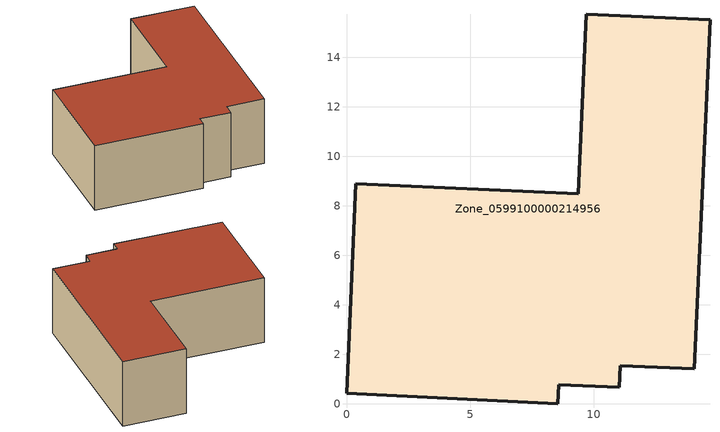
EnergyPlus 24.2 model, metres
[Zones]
Zone_0599100000214956
 floor ground (C_G): 9.37,8.49 9.7,15.74 14.7,15.52 14.06,1.41 11.08,1.54 11.03,0.66 8.58,0.77 8.54,0 0,0.41 0.38,8.89 z1.6
 wall outside (C_F): 11.03,0.66 11.08,1.54 14.06,1.41 14.7,15.52 9.7,15.74 9.37,8.49 0.38,8.89 0,0.41 8.54,0 8.58,0.77 11.03,0.66 z1.6:7.11
 roof outside (C_R): 11.08,1.54 14.06,1.41 14.7,15.52 9.7,15.74 9.37,8.49 0.38,8.89 0,0.41 8.54,0 8.58,0.77 11.03,0.66 z7.11
[BUILDING]
Pand.0599100000214956: North Axis=0; Terrain=City; Loads Convergence Tolerance Value=0.04; Temperature Convergence Tolerance Value=0.4; Solar Distribution=FullExterior; Maximum Number of Warmup Days=25; Minimum Number of Warmup Days=1
[Site:Location]
Rotterdam.The.Hague.AP_ZH_NLD Design_Conditions: Latitude=51.96; Longitude=4.45; Time Zone=1; Elevation=-4.5
[SITE:GROUNDTEMPERATURE:BUILDINGSURFACE]
18, 18, 18, 18, 18, 18, 18, 18, 18, 18, 18, 18
[MATERIAL] Thermal Absorptance=0.9; Solar Absorptance=0.7; Visible Absorptance=0.7
Name | Roughness | Thickness | Conductivity | Density | Specific Heat
G.D.1992-2005 | MediumSmooth | 0.15 | 0.06 | 540 | 1210
F.D.1992-2005 | Rough | 0.3 | 0.12 | 1920 | 840
R.D.1992-2005 | MediumRough | 0.2 | 0.08 | 1500 | 1000
[CONSTRUCTION]
C_G: G.D.1992-2005
C_F: F.D.1992-2005
C_R: R.D.1992-2005
[ZONE]
Zone_0599100000214956: Type=1; Multiplier=1; Ceiling Height=Autocalculate; Volume=Autocalculate; Floor Area=autocalculate; Part of Total Floor Area=Yes
[ZONEINFILTRATION:DESIGNFLOWRATE]
Infil_Zone_0599100000214956: Zone or ZoneList or Space or SpaceList=Zone_0599100000214956; Schedule=AlwaysOn; Design Flow Rate Calculation Method=Flow/Area; Flow Rate per Floor Area=0.0021; Constant Term Coefficient=1; Temperature Term Coefficient=0; Velocity Term Coefficient=0; Velocity Squared Term Coefficient=0
[HVACTEMPLATE:ZONE:IDEALLOADSAIRSYSTEM]
Zone_0599100000214956: Maximum Heating Supply Air Temperature=50; Minimum Cooling Supply Air Temperature=13; Maximum Heating Supply Air Humidity Ratio=0.0156; Minimum Cooling Supply Air Humidity Ratio=0.0077; Heating Limit=NoLimit; Cooling Limit=NoLimit; Dehumidification Control Type=ConstantSensibleHeatRatio; Cooling Sensible Heat Ratio=0.7; Dehumidification Setpoint=60; Humidification Control Type=None; Humidification Setpoint=30; Outdoor Air Method=None; Outdoor Air Flow Rate per Person=0.00944; Outdoor Air Flow Rate per Zone Floor Area=0; Outdoor Air Flow Rate per Zone=0; Demand Controlled Ventilation Type=None; Outdoor Air Economizer Type=NoEconomizer; Heat Recovery Type=None; Sensible Heat Recovery Effectiveness=0.7; Latent Heat Recovery Effectiveness=0.65
[ZONECONTROL:THERMOSTAT]
ThermostatControl_Zone_0599100000214956: Zone or ZoneList=Zone_0599100000214956; Control Type Schedule=DualSetpointControlType; Control 1=Thermostat_Zone_0599100000214956; Temperature Difference Between Cutout And Setpoint=0
[THERMOSTATSETPOINT:DUALSETPOINT]
Thermostat_Zone_0599100000214956: Heating Setpoint Temperature Schedule=HeatingSetpoint_Zone_0599100000214956; Cooling Setpoint Temperature Schedule=CoolingSetpoint_Zone_0599100000214956
[SCHEDULE:COMPACT]
HeatingSetpoint_Zone_0599100000214956: Through: 12/31, For: AllDays, Until: 24:00, 21
CoolingSetpoint_Zone_0599100000214956: Through: 12/31, For: AllDays, Until: 24:00, 24
DualSetpointControlType: Through: 12/31, For: AllDays, Until: 24:00, 4
AlwaysOn: Through: 12/31, For: AllDays, Until: 24:00, 1
